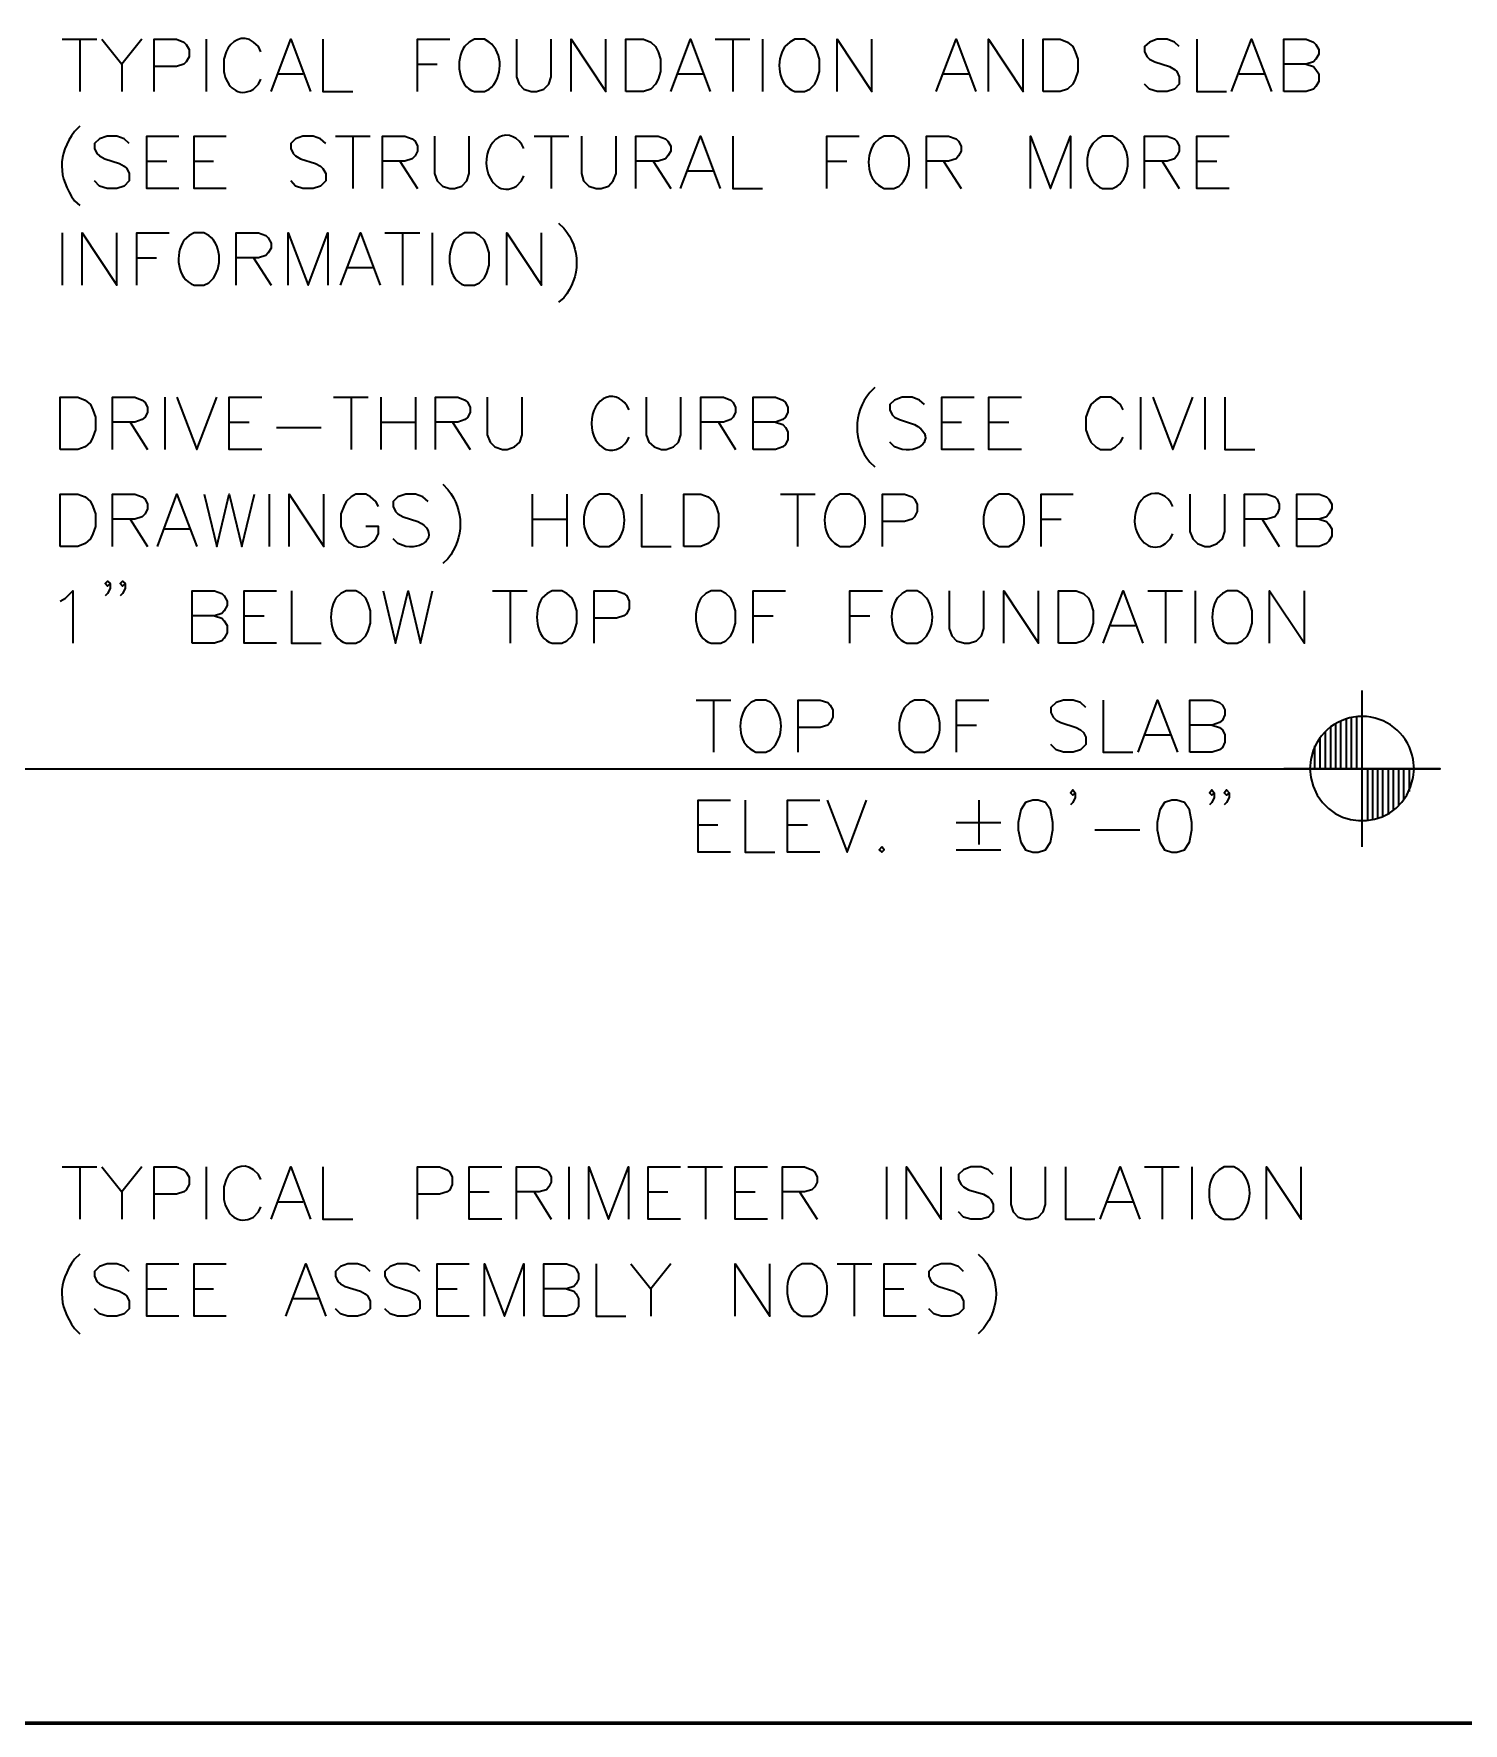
# Model space of a CAD drawing. Header units: inches. Extents: x 5 to 516, y -193 to 129.
# Drawn here: x 53.75 to 57.179, y -193.185 to -189.132 of the extents above; entities that cross this region are included whole.
import ezdxf

# ---------------------------------------------------------------- set-up
doc = ezdxf.new("R2010")
doc.units = ezdxf.units.IN
doc.header["$MEASUREMENT"] = 0
doc.layers.add('PDF7_Geometry', color=7, linetype='Continuous')

msp = doc.modelspace()

# ---------------------------------------------------------------- linework, layer by layer
at = {"layer": 'PDF7_Geometry', "lineweight": 35}
for points in [[(53.8179978, -189.1446731), (53.9013312, -189.1446731)], [(53.86022, -189.1446731), (53.86022, -189.2702287)], [(53.9135529, -189.1446731), (53.9613307, -189.2046732), (53.9613307, -189.2702287)], [(54.0091091, -189.1446731), (53.9613313, -189.2046732)], [(54.039109, -189.2702287), (54.039109, -189.1446731), (54.0924423, -189.1446731), (54.1102201, -189.1513398), (54.1157757, -189.1568953), (54.1224423, -189.1691176), (54.1224423, -189.1868953), (54.1157757, -189.1991176), (54.1102201, -189.2046731), (54.0924423, -189.2102287), (54.039109, -189.2102287)], [(54.1635529, -189.1446731), (54.1635529, -189.2702287)], [(54.2946644, -189.1746731), (54.2891088, -189.1624508), (54.2768866, -189.1513397)], [(54.3191089, -189.2702287), (54.3668867, -189.1446731), (54.4135534, -189.2702287)], [(54.4435534, -189.1446731), (54.4435534, -189.2702287), (54.5157756, -189.2702287)], [(54.6702199, -189.2702287), (54.6702199, -189.1446731), (54.7479977, -189.1446731)], [(54.8424422, -189.1513398), (54.8313311, -189.1446731), (54.8068867, -189.1446731), (54.7946645, -189.1513398), (54.7835533, -189.1624509)], [(54.9079976, -189.1446731), (54.9079976, -189.2346732), (54.9146643, -189.2524509), (54.9257754, -189.2646732), (54.9435532, -189.2702287), (54.9557754, -189.2702287), (54.9735532, -189.2646732), (54.9857754, -189.2524509), (54.991331, -189.2346732), (54.991331, -189.1446731)], [(55.0391091, -189.2702287), (55.0391091, -189.1446731), (55.1224424, -189.2702287), (55.1224424, -189.1446731)], [(55.2779979, -189.2702287), (55.3257757, -189.1446731), (55.3724423, -189.2702287)], [(55.3846642, -189.1446731), (55.4679975, -189.1446731)], [(55.4268869, -189.1446731), (55.4268869, -189.2702287)], [(55.497998, -189.1446731), (55.497998, -189.2702287)], [(55.5757754, -189.2702287), (55.5991088, -189.2702287), (55.611331, -189.2646732), (55.6235532, -189.2524509), (55.6291088, -189.2402287), (55.6346643, -189.2224509), (55.6346643, -189.1924509), (55.6291088, -189.1746731), (55.6235532, -189.1624509), (55.611331, -189.1513398), (55.5991088, -189.1446731), (55.5757754, -189.1446731), (55.5635532, -189.1513398), (55.551331, -189.1624509)], [(55.676887, -189.2702287), (55.676887, -189.1446731), (55.7602203, -189.2702287), (55.7602203, -189.1446731)], [(55.9146647, -189.2702287), (55.9624425, -189.1446731), (56.0102202, -189.2702287)], [(56.0402202, -189.2702287), (56.0402202, -189.1446731), (56.1235536, -189.2702287), (56.1235536, -189.1446731)], [(56.4979981, -189.1624508), (56.486887, -189.1513397), (56.4691092, -189.144673), (56.4446647, -189.144673), (56.4268869, -189.1513397), (56.4146647, -189.1624508), (56.4146647, -189.174673), (56.4213314, -189.1868952), (56.4268869, -189.1924508), (56.4391092, -189.1991174), (56.4746647, -189.2102285), (56.486887, -189.2168952), (56.4924425, -189.2224508), (56.4979981, -189.234673), (56.4979981, -189.2524508), (56.486887, -189.264673), (56.4691092, -189.2702286), (56.4446647, -189.2702286), (56.4268869, -189.264673), (56.4146647, -189.2524508)], [(56.5402203, -189.1446731), (56.5402203, -189.2702287), (56.6113314, -189.2702287)], [(56.6235536, -189.2702287), (56.6713314, -189.1446731), (56.7191092, -189.2702287)], [(56.7491092, -189.2702287), (56.7491092, -189.1446731), (56.8024425, -189.1446731), (56.8202203, -189.1513398), (56.8257758, -189.1568953), (56.8324425, -189.1691176), (56.8324425, -189.1802287), (56.8257758, -189.1924509), (56.8202203, -189.1991176), (56.8024425, -189.2046731), (56.7491092, -189.2046731)], [(54.211331, -189.1746731), (54.2057755, -189.1924508), (54.2057755, -189.2224508)], [(54.3368866, -189.2280065), (54.3957754, -189.2280065)], [(54.6702199, -189.2046735), (54.7179977, -189.2046735)], [(55.2957755, -189.2280065), (55.3546644, -189.2280065)], [(55.9324423, -189.2280065), (55.9924423, -189.2280065)], [(56.6413312, -189.2280065), (56.7013312, -189.2280065)], [(56.8024423, -189.2046735), (56.8202201, -189.2102291), (56.8257756, -189.2168958), (56.8324423, -189.2280069), (56.8324423, -189.2457846), (56.8257756, -189.2580069), (56.8202201, -189.2646735), (56.8024423, -189.2702291), (56.749109, -189.2702291)], [(54.2768866, -189.2646731), (54.2891088, -189.2524508), (54.2946644, -189.2402286)], [(54.8068867, -189.2702287), (54.8313311, -189.2702287), (54.8424422, -189.2646732)], [(53.86022, -189.353562), (53.8479978, -189.3657843)], [(53.9791092, -189.3946732), (53.966887, -189.3835621), (53.9491092, -189.3768954), (53.9257758, -189.3768954), (53.9079981, -189.3835621), (53.8957758, -189.3946732), (53.8957758, -189.4068954), (53.9013314, -189.4191176), (53.9079981, -189.4246732), (53.9202203, -189.4313398), (53.9557758, -189.4424509), (53.966887, -189.4491176), (53.9735536, -189.4546732), (53.9791092, -189.4668954), (53.9791092, -189.4846732), (53.966887, -189.4968954), (53.9491092, -189.502451), (53.9257758, -189.502451), (53.9079981, -189.4968954), (53.8957758, -189.4846732)], [(54.0979975, -189.5024511), (54.0213308, -189.5024511), (54.0213308, -189.3768955), (54.0979975, -189.3768955)], [(54.2113307, -189.5024511), (54.1346641, -189.5024511), (54.1346641, -189.3768955), (54.2113307, -189.3768955)], [(54.4502204, -189.3946732), (54.4379981, -189.3835621), (54.4202204, -189.3768954), (54.3957759, -189.3768954), (54.3779981, -189.3835621), (54.366887, -189.3946732), (54.366887, -189.4068954), (54.3724426, -189.4191176), (54.3779981, -189.4246732), (54.3902204, -189.4313398), (54.4257759, -189.4424509), (54.4379981, -189.4491176), (54.4435537, -189.4546732), (54.4502204, -189.4668954), (54.4502204, -189.4846732), (54.4379981, -189.4968954), (54.4202204, -189.502451), (54.3957759, -189.502451), (54.3779981, -189.4968954), (54.366887, -189.4846732)], [(54.4735533, -189.3768955), (54.5568867, -189.3768955)], [(54.5157755, -189.3768955), (54.5157755, -189.5024511)], [(54.5868866, -189.5024511), (54.5868866, -189.3768955), (54.6402199, -189.3768955), (54.6579977, -189.3835622), (54.6646644, -189.3891177), (54.6702199, -189.40134), (54.6702199, -189.4135622), (54.6646644, -189.4246733), (54.6579977, -189.43134), (54.6402199, -189.4368955), (54.5868866, -189.4368955)], [(54.7113311, -189.3768955), (54.7113311, -189.4668956), (54.7179977, -189.4846733), (54.7302199, -189.4968956), (54.7479977, -189.5024511), (54.7591088, -189.5024511), (54.7768866, -189.4968956), (54.7891088, -189.4846733), (54.7946644, -189.4668956), (54.7946644, -189.3768955)], [(54.9502204, -189.3768955), (55.0335538, -189.3768955)], [(54.991331, -189.3768955), (54.991331, -189.5024511)], [(55.0635537, -189.3768955), (55.0635537, -189.4668956), (55.0691092, -189.4846733), (55.0813314, -189.4968956), (55.0991092, -189.5024511), (55.1113314, -189.5024511), (55.1291092, -189.4968956), (55.1402203, -189.4846733), (55.146887, -189.4668956), (55.146887, -189.3768955)], [(55.1946645, -189.5024511), (55.1946645, -189.3768955), (55.2479979, -189.3768955), (55.2657757, -189.3835622), (55.2713312, -189.3891177), (55.2779979, -189.40134), (55.2779979, -189.4135622), (55.2713312, -189.4246733), (55.2657757, -189.43134), (55.2479979, -189.4368955), (55.1946645, -189.4368955)], [(55.3013308, -189.5024511), (55.3491086, -189.3768955), (55.3968864, -189.5024511)], [(55.4268869, -189.3768955), (55.4268869, -189.5024511), (55.4979981, -189.5024511)], [(55.6524424, -189.5024511), (55.6524424, -189.3768955), (55.7302202, -189.3768955)], [(55.8257758, -189.3835622), (55.8135535, -189.3768955), (55.7902202, -189.3768955), (55.777998, -189.3835622), (55.7657758, -189.3946733)], [(55.8913312, -189.5024511), (55.8913312, -189.3768955), (55.9446645, -189.3768955), (55.9624423, -189.3835622), (55.9679978, -189.3891177), (55.9746645, -189.40134), (55.9746645, -189.4135622), (55.9679978, -189.4246733), (55.9624423, -189.43134), (55.9446645, -189.4368955), (55.8913312, -189.4368955)], [(56.1413312, -189.5024511), (56.1413312, -189.3768955), (56.189109, -189.5024511), (56.2368868, -189.3768955), (56.2368868, -189.5024511)], [(56.349109, -189.3835622), (56.3379979, -189.3768955), (56.3135535, -189.3768955), (56.3024424, -189.3835622), (56.2902201, -189.3946733)], [(56.4146647, -189.5024511), (56.4146647, -189.3768955), (56.4691092, -189.3768955), (56.486887, -189.3835622), (56.4924425, -189.3891177), (56.4979981, -189.40134), (56.4979981, -189.4135622), (56.4924425, -189.4246733), (56.486887, -189.43134), (56.4691092, -189.4368955), (56.4146647, -189.4368955)], [(56.6179981, -189.5024511), (56.5402203, -189.5024511), (56.5402203, -189.3768955), (56.6179981, -189.3768955)], [(54.0213308, -189.4368954), (54.0691086, -189.4368954)], [(54.1346641, -189.4368954), (54.1813307, -189.4368954)], [(54.6279977, -189.4368954), (54.6702199, -189.5024509)], [(55.2357757, -189.4368954), (55.2779979, -189.5024509)], [(55.6524424, -189.4368954), (55.7002202, -189.4368954)], [(55.9324423, -189.4368954), (55.9746645, -189.5024509)], [(56.4568869, -189.4368954), (56.497998, -189.5024509)], [(56.5402203, -189.4368954), (56.5879981, -189.4368954)], [(54.9079981, -189.4968955), (54.9202203, -189.4846732), (54.9257758, -189.472451)], [(55.319109, -189.4602289), (55.379109, -189.4602289)], [(55.7902202, -189.5024511), (55.8135535, -189.5024511), (55.8257758, -189.4968956)], [(56.3135535, -189.5024511), (56.3379979, -189.5024511), (56.349109, -189.4968956)], [(53.8479978, -189.5324509), (53.86022, -189.543562)], [(55.0091092, -189.5857844), (55.0213314, -189.5980067)], [(53.8179978, -189.6091177), (53.8179978, -189.7346732)], [(53.8657759, -189.7346732), (53.8657759, -189.6091176), (53.9491093, -189.7346732), (53.9491093, -189.6091176)], [(53.9968862, -189.7346732), (53.9968862, -189.6091176), (54.074664, -189.6091176)], [(54.1702196, -189.6157843), (54.1579974, -189.6091177), (54.1346641, -189.6091177), (54.1224418, -189.6157843), (54.1102196, -189.6268954)], [(54.2357756, -189.7346732), (54.2357756, -189.6091176), (54.2891089, -189.6091176), (54.3068867, -189.6157843), (54.3124423, -189.6213399), (54.3191089, -189.6335621), (54.3191089, -189.6457843), (54.3124423, -189.6568954), (54.3068867, -189.6635621), (54.2891089, -189.6691176), (54.2357756, -189.6691176)], [(54.3602201, -189.7346732), (54.3602201, -189.6091176), (54.4079979, -189.7346732), (54.4557756, -189.6091176), (54.4557756, -189.7346732)], [(54.4857756, -189.7346732), (54.5335534, -189.6091176), (54.5813312, -189.7346732)], [(54.5924425, -189.6091177), (54.6757758, -189.6091177)], [(54.6346641, -189.6091177), (54.6346641, -189.7346732)], [(54.7057757, -189.6091177), (54.7057757, -189.7346732)], [(54.7835537, -189.7346732), (54.8068871, -189.7346732), (54.8191093, -189.7291177), (54.8313315, -189.7168954), (54.8368871, -189.7046732), (54.8424426, -189.6868954), (54.8424426, -189.6568954), (54.8368871, -189.6391177), (54.8313315, -189.6268954), (54.8191093, -189.6157843), (54.8068871, -189.6091177), (54.7835537, -189.6091177), (54.7713315, -189.6157843), (54.7591093, -189.6268954)], [(54.8846641, -189.7346732), (54.8846641, -189.6091176), (54.9679975, -189.7346732), (54.9679975, -189.6091176)], [(53.9968862, -189.6691178), (54.044664, -189.6691178)], [(54.2768867, -189.6691178), (54.319109, -189.7346733)], [(54.5035532, -189.692451), (54.5624421, -189.692451)], [(54.1346641, -189.7346732), (54.1579974, -189.7346732), (54.1702196, -189.7291177)], [(55.0213314, -189.7646733), (55.0091092, -189.7757844)], [(53.9391085, -190.1291177), (53.9391085, -190.0035622), (53.9924419, -190.0035622), (54.0102197, -190.0102288), (54.0168863, -190.0157844), (54.0224419, -190.0280066), (54.0224419, -190.0391177), (54.0168863, -190.05134), (54.0102197, -190.0568955), (53.9924419, -190.0635622), (53.9391085, -190.0635622)], [(54.0646647, -190.0035622), (54.0646647, -190.1291178)], [(54.0935535, -190.0035622), (54.1413313, -190.1291178), (54.1891091, -190.0035622)], [(54.2968863, -190.1291177), (54.2191085, -190.1291177), (54.2191085, -190.0035622), (54.2968863, -190.0035622)], [(54.4691085, -190.0035622), (54.5524418, -190.0035622)], [(54.5113313, -190.0035622), (54.5113313, -190.1291178)], [(54.5824423, -190.0035622), (54.5824423, -190.1291178)], [(54.6657757, -190.0035622), (54.6657757, -190.1291178)], [(54.7135532, -190.1291177), (54.7135532, -190.0035622), (54.7668865, -190.0035622), (54.7846643, -190.0102288), (54.791331, -190.0157844), (54.7968865, -190.0280066), (54.7968865, -190.0391177), (54.791331, -190.05134), (54.7846643, -190.0568955), (54.7668865, -190.0635622), (54.7135532, -190.0635622)], [(54.8379982, -190.0035622), (54.8379982, -190.0935622), (54.8446649, -190.11134), (54.855776, -190.1224511), (54.8746649, -190.1291178), (54.885776, -190.1291178), (54.9035538, -190.1224511), (54.915776, -190.11134), (54.9213316, -190.0935622), (54.9213316, -190.0035622)], [(55.2191086, -190.0035622), (55.2191086, -190.0935622), (55.2257752, -190.11134), (55.2379974, -190.1224511), (55.2557752, -190.1291178), (55.2668863, -190.1291178), (55.2846641, -190.1224511), (55.2968863, -190.11134), (55.3024419, -190.0935622), (55.3024419, -190.0035622)], [(55.35022, -190.1291177), (55.35022, -190.0035622), (55.4046644, -190.0035622), (55.4224422, -190.0102288), (55.4279978, -190.0157844), (55.4335533, -190.0280066), (55.4335533, -190.0391177), (55.4279978, -190.05134), (55.4224422, -190.0568955), (55.4046644, -190.0635622), (55.35022, -190.0635622)], [(55.4757755, -190.1291177), (55.4757755, -190.0035622), (55.5291089, -190.0035622), (55.5468867, -190.0102288), (55.5535533, -190.0157844), (55.5591089, -190.0280066), (55.5591089, -190.0391177), (55.5535533, -190.05134), (55.5468867, -190.0568955), (55.5291089, -190.0635622), (55.4757755, -190.0635622)], [(55.7679978, -189.9802287), (55.7557755, -189.9924509)], [(55.8868869, -190.0213398), (55.8746647, -190.0102287), (55.8568869, -190.003562), (55.8335536, -190.003562), (55.8146647, -190.0102287), (55.8035536, -190.0213398), (55.8035536, -190.033562), (55.8091091, -190.0457843), (55.8146647, -190.0513398), (55.8268869, -190.0568954), (55.8624425, -190.0691176)], [(56.0057758, -190.1291177), (55.927998, -190.1291177), (55.927998, -190.0035622), (56.0057758, -190.0035622)], [(56.1191091, -190.1291177), (56.0413313, -190.1291177), (56.0413313, -190.0035622), (56.1191091, -190.0035622)], [(56.3635534, -190.0335621), (56.3568868, -190.0213399), (56.3446645, -190.0102288), (56.3335534, -190.0035621), (56.309109, -190.0035621), (56.2979979, -190.0102288), (56.2857756, -190.0213399), (56.2802201, -190.0335621), (56.2735534, -190.0513399), (56.2735534, -190.0813399), (56.2802201, -190.0991177), (56.2857756, -190.1113399), (56.2979979, -190.122451), (56.309109, -190.1291177), (56.3335534, -190.1291177), (56.3446645, -190.122451), (56.3568868, -190.1113399), (56.3635534, -190.0991177)], [(56.4046646, -190.0035622), (56.4046646, -190.1291178)], [(56.4346645, -190.0035622), (56.4824423, -190.1291178), (56.53022, -190.0035622)], [(56.559109, -190.0035622), (56.559109, -190.1291178)], [(56.6068868, -190.0035622), (56.6068868, -190.1291178), (56.679109, -190.1291178)], [(53.9813313, -190.063562), (54.0224424, -190.1291176)], [(54.2191085, -190.063562), (54.2668863, -190.063562)], [(54.3324423, -190.0757843), (54.439109, -190.0757843)], [(54.5824423, -190.063562), (54.6657757, -190.063562)], [(54.7546649, -190.063562), (54.7968871, -190.1291176)], [(55.3924422, -190.063562), (55.4335533, -190.1291176)], [(55.529109, -190.063562), (55.5468867, -190.0691176), (55.5535534, -190.0757842), (55.559109, -190.0868954), (55.559109, -190.1046731), (55.5535534, -190.1168954), (55.5468867, -190.1224509), (55.529109, -190.1291176), (55.4757756, -190.1291176)], [(55.927998, -190.063562), (55.9757758, -190.063562)], [(56.0413313, -190.063562), (56.0891091, -190.063562)], [(55.8335536, -190.1291176), (55.8146647, -190.1224509), (55.8035536, -190.1113398)], [(55.7557755, -190.1591176), (55.7679978, -190.1702287)], [(53.9391085, -190.3613399), (53.9391085, -190.2357843), (53.9924419, -190.2357843), (54.0102197, -190.242451), (54.0168863, -190.2480065), (54.0224419, -190.2602287), (54.0224419, -190.2713398), (54.0168863, -190.2835621), (54.0102197, -190.2902287), (53.9924419, -190.2957843), (53.9391085, -190.2957843)], [(54.0468865, -190.3613399), (54.0935531, -190.2357843), (54.1413309, -190.3613399)], [(54.1591087, -190.2357843), (54.1891087, -190.3613399), (54.2191087, -190.2357843), (54.2491087, -190.3613399), (54.2791087, -190.2357843)], [(54.3146647, -190.2357843), (54.3146647, -190.3613399)], [(54.3624422, -190.3613399), (54.3624422, -190.2357843), (54.4457755, -190.3613399), (54.4457755, -190.2357843)], [(54.5768864, -190.2657845), (54.5702197, -190.2535623), (54.5579975, -190.2424512), (54.5468864, -190.2357845), (54.522442, -190.2357845), (54.5113309, -190.2424512), (54.4991086, -190.2535623), (54.4935531, -190.2657845), (54.4868864, -190.2835623), (54.4868864, -190.3135623), (54.4935531, -190.3313401)], [(54.6957756, -190.2535622), (54.6835533, -190.2424511), (54.6657756, -190.2357844), (54.6424422, -190.2357844), (54.6235533, -190.2424511), (54.6124422, -190.2535622), (54.6124422, -190.2657844), (54.6179978, -190.2780067), (54.6235533, -190.2835622), (54.6357756, -190.2902289), (54.6713311, -190.30134)], [(54.7313314, -190.2124511), (54.7435536, -190.2246733)], [(54.9457756, -190.2357843), (54.9457756, -190.3613399)], [(55.0291089, -190.2357843), (55.0291089, -190.3613399)], [(55.1424419, -190.242451), (55.1302197, -190.2357843), (55.1068864, -190.2357843), (55.0946641, -190.242451), (55.0824419, -190.2535621)], [(55.2079979, -190.2357843), (55.2079979, -190.3613399), (55.279109, -190.3613399)], [(55.5413313, -190.2357843), (55.6246646, -190.2357843)], [(55.5824424, -190.2357843), (55.5824424, -190.3613399)], [(55.72022, -190.242451), (55.7079978, -190.2357843), (55.6846644, -190.2357843), (55.6724422, -190.242451), (55.66022, -190.2535621)], [(55.7857759, -190.3613399), (55.7857759, -190.2357843), (55.8391093, -190.2357843), (55.8568871, -190.242451), (55.8624426, -190.2480065), (55.8691093, -190.2602287), (55.8691093, -190.2780065), (55.8624426, -190.2902287), (55.8568871, -190.2957843), (55.8391093, -190.3013398), (55.7857759, -190.3013398)], [(56.1013312, -190.242451), (56.0891089, -190.2357843), (56.0657756, -190.2357843), (56.0535534, -190.242451), (56.0413311, -190.2535621)], [(56.1668868, -190.3613399), (56.1668868, -190.2357843), (56.2435535, -190.2357843)], [(56.5235534, -190.2357843), (56.5235534, -190.3257843), (56.5302201, -190.3435621), (56.5413312, -190.3546732), (56.559109, -190.3613399), (56.5713312, -190.3613399), (56.589109, -190.3546732), (56.6013312, -190.3435621), (56.6068868, -190.3257843), (56.6068868, -190.2357843)], [(56.6546646, -190.3613399), (56.6546646, -190.2357843), (56.7079979, -190.2357843), (56.7268868, -190.242451), (56.7324424, -190.2480065), (56.7379979, -190.2602287), (56.7379979, -190.2713398), (56.7324424, -190.2835621), (56.7268868, -190.2902287), (56.7079979, -190.2957843), (56.6546646, -190.2957843)], [(56.7802201, -190.3613399), (56.7802201, -190.2357843), (56.8335535, -190.2357843), (56.8513312, -190.242451), (56.8568868, -190.2480065), (56.8635535, -190.2602287), (56.8635535, -190.2713398), (56.8568868, -190.2835621), (56.8513312, -190.2902287), (56.8335535, -190.2957843), (56.7802201, -190.2957843)], [(53.9813313, -190.2957844), (54.0224424, -190.36134)], [(54.0646647, -190.3191177), (54.1235535, -190.3191177)], [(54.5702197, -190.3435623), (54.5768864, -190.3313401), (54.5768864, -190.3135623), (54.5468864, -190.3135623)], [(54.9457756, -190.2957844), (55.0291089, -190.2957844)], [(56.1668868, -190.2957844), (56.2146646, -190.2957844)], [(56.4646645, -190.3546734), (56.4757756, -190.3435623), (56.4824423, -190.3313401)], [(56.6968868, -190.2957844), (56.7379979, -190.36134)], [(56.8335536, -190.2957844), (56.8513313, -190.30134), (56.8568869, -190.3080066), (56.8635536, -190.3191178), (56.8635536, -190.3368955), (56.8568869, -190.3491178), (56.8513313, -190.3546733), (56.8335536, -190.36134), (56.7802202, -190.36134)], [(54.6424422, -190.36134), (54.6235533, -190.3546733), (54.6124422, -190.3435622)], [(55.1068864, -190.3613399), (55.1302197, -190.3613399), (55.1424419, -190.3546732)], [(55.6846644, -190.3613399), (55.7079978, -190.3613399), (55.72022, -190.3546732)], [(56.0657756, -190.3613399), (56.0891089, -190.3613399), (56.1013312, -190.3546732)], [(54.7435536, -190.39134), (54.7313314, -190.4024511)], [(53.9335532, -190.4502288), (53.9268865, -190.4568955), (53.921331, -190.4502288), (53.9268865, -190.4446732), (53.9335532, -190.4502288), (53.9335532, -190.462451), (53.9268865, -190.4746733), (53.921331, -190.4802288)], [(53.9691085, -190.4502288), (53.9624418, -190.4568955), (53.9568862, -190.4502288), (53.9624418, -190.4446732), (53.9691085, -190.4502288), (53.9691085, -190.462451), (53.9624418, -190.4746733), (53.9568862, -190.4802288)], [(53.8135536, -190.492451), (53.8257758, -190.4857843), (53.8435536, -190.4680066), (53.8435536, -190.5935621)], [(54.1302198, -190.5935623), (54.1302198, -190.4680067), (54.1835531, -190.4680067), (54.2013309, -190.4746734), (54.2068865, -190.4802289), (54.2135531, -190.4924511), (54.2135531, -190.5035622), (54.2068865, -190.5157845), (54.2013309, -190.5224511), (54.1835531, -190.5280067), (54.1302198, -190.5280067)], [(54.3324426, -190.5935623), (54.2546648, -190.5935623), (54.2546648, -190.4680067), (54.3324426, -190.4680067)], [(54.3679981, -190.4680067), (54.3679981, -190.5935623), (54.4391092, -190.5935623)], [(54.499109, -190.5935623), (54.5224423, -190.5935623), (54.5346645, -190.5880067), (54.5468868, -190.5757845), (54.5524423, -190.5635623), (54.5579979, -190.5457845), (54.5579979, -190.5157845), (54.5524423, -190.4980067), (54.5468868, -190.4857845), (54.5346645, -190.4746734), (54.5224423, -190.4680067), (54.499109, -190.4680067), (54.4868867, -190.4746734), (54.4746645, -190.4857845)], [(54.5879982, -190.4680067), (54.6179982, -190.5935623), (54.6479982, -190.4680067), (54.6779982, -190.5935623), (54.7068871, -190.4680067)], [(54.85022, -190.4680067), (54.9335533, -190.4680067)], [(54.8924422, -190.4680067), (54.8924422, -190.5935623)], [(54.9935531, -190.5935623), (55.0168865, -190.5935623), (55.0291087, -190.5880067), (55.0413309, -190.5757845), (55.0468865, -190.5635623), (55.052442, -190.5457845), (55.052442, -190.5157845), (55.0468865, -190.4980067), (55.0413309, -190.4857845), (55.0291087, -190.4746734), (55.0168865, -190.4680067), (54.9935531, -190.4680067), (54.9813309, -190.4746734), (54.9691087, -190.4857845)], [(55.0946646, -190.5935623), (55.0946646, -190.4680067), (55.147998, -190.4680067), (55.1657758, -190.4746734), (55.1724424, -190.4802289), (55.177998, -190.4924511), (55.177998, -190.5102289), (55.1724424, -190.5224511), (55.1657758, -190.5280067), (55.147998, -190.5335622), (55.0946646, -190.5335622)], [(55.3746646, -190.5935623), (55.3979979, -190.5935623), (55.4102201, -190.5880067), (55.4224424, -190.5757845), (55.4279979, -190.5635623), (55.4335535, -190.5457845), (55.4335535, -190.5157845), (55.4279979, -190.4980067), (55.4224424, -190.4857845), (55.4102201, -190.4746734), (55.3979979, -190.4680067), (55.3746646, -190.4680067), (55.3624424, -190.4746734), (55.3502201, -190.4857845)], [(55.4757755, -190.5935623), (55.4757755, -190.4680067), (55.5535533, -190.4680067)], [(55.7079979, -190.5935623), (55.7079979, -190.4680067), (55.7857757, -190.4680067)], [(55.8802203, -190.4746734), (55.8691091, -190.4680067), (55.8446647, -190.4680067), (55.8335536, -190.4746734), (55.8213314, -190.4857845)], [(55.9457757, -190.4680067), (55.9457757, -190.5580067), (55.9524423, -190.5757845), (55.9635534, -190.5880067), (55.9824423, -190.5935623), (55.9935534, -190.5935623), (56.0113312, -190.5880067), (56.0235534, -190.5757845), (56.029109, -190.5580067), (56.029109, -190.4680067)], [(56.0768868, -190.5935623), (56.0768868, -190.4680067), (56.1602202, -190.5935623), (56.1602202, -190.4680067)], [(56.3157756, -190.5935623), (56.3635534, -190.4680067), (56.4102201, -190.5935623)], [(56.4224425, -190.4680067), (56.5057758, -190.4680067)], [(56.4646647, -190.4680067), (56.4646647, -190.5935623)], [(56.5357757, -190.4680067), (56.5357757, -190.5935623)], [(56.6135534, -190.5935623), (56.6368868, -190.5935623), (56.649109, -190.5880067), (56.6613312, -190.5757845), (56.6668868, -190.5635623), (56.6724423, -190.5457845), (56.6724423, -190.5157845), (56.6668868, -190.4980067), (56.6613312, -190.4857845), (56.649109, -190.4746734), (56.6368868, -190.4680067), (56.6135534, -190.4680067), (56.6013312, -190.4746734), (56.589109, -190.4857845)], [(56.7146647, -190.5935623), (56.7146647, -190.4680067), (56.797998, -190.5935623), (56.797998, -190.4680067)], [(54.1835532, -190.5280065), (54.201331, -190.5335621), (54.2068866, -190.5402288), (54.2135532, -190.5513399), (54.2135532, -190.5691176), (54.2068866, -190.5813399), (54.201331, -190.5880065), (54.1835532, -190.5935621), (54.1302199, -190.5935621)], [(54.2546648, -190.5280065), (54.3024426, -190.5280065)], [(55.4757755, -190.5280065), (55.5235533, -190.5280065)], [(55.7079979, -190.5280065), (55.7557757, -190.5280065)], [(56.3335535, -190.55134), (56.3924424, -190.55134)], [(55.8446647, -190.5935623), (55.8691091, -190.5935623), (55.8802203, -190.5880067)], [(55.3391093, -190.7302287), (55.4224427, -190.7302287)], [(55.3802199, -190.7302287), (55.3802199, -190.8546732)], [(55.5179981, -190.7357843), (55.5057758, -190.7302287), (55.4824425, -190.7302287), (55.4702203, -190.7357843), (55.4579981, -190.7480065)], [(55.5835535, -190.8546732), (55.5835535, -190.7302288), (55.6368868, -190.7302288), (55.6546646, -190.7357843), (55.6602201, -190.742451), (55.6668868, -190.7535621), (55.6668868, -190.7713399), (55.6602201, -190.7835621), (55.6546646, -190.7902288), (55.6368868, -190.7957843), (55.5835535, -190.7957843)], [(55.899109, -190.7357843), (55.8868868, -190.7302287), (55.8624423, -190.7302287), (55.8513312, -190.7357843), (55.839109, -190.7480065)], [(55.9635536, -190.8546732), (55.9635536, -190.7302288), (56.0413314, -190.7302288)], [(56.2735534, -190.7480066), (56.2613312, -190.7357844), (56.2435534, -190.7302289), (56.2202201, -190.7302289), (56.2024423, -190.7357844), (56.1902201, -190.7480066), (56.1902201, -190.7602289), (56.1957756, -190.77134), (56.2024423, -190.7780066), (56.2135534, -190.7835622), (56.2502201, -190.7957844), (56.2613312, -190.80134), (56.2679979, -190.8080066), (56.2735534, -190.8191178), (56.2735534, -190.8368955), (56.2613312, -190.8491178), (56.2435534, -190.8546733), (56.2202201, -190.8546733), (56.2024423, -190.8491178), (56.1902201, -190.8368955)], [(56.3157756, -190.7302287), (56.3157756, -190.8546732), (56.3868867, -190.8546732)], [(56.399109, -190.8546732), (56.4457756, -190.7302288), (56.4935534, -190.8546732)], [(56.5235534, -190.8546732), (56.5235534, -190.7302288), (56.5768868, -190.7302288), (56.5946645, -190.7357843), (56.6013312, -190.742451), (56.6068868, -190.7535621), (56.6068868, -190.7657843), (56.6013312, -190.7780065), (56.5946645, -190.7835621), (56.5768868, -190.7902288), (56.5235534, -190.7902288)], [(56.9357759, -190.7068955), (56.9357759, -191.0824511)], [(56.899109, -190.8946733), (56.899109, -190.7757844)], [(56.9113313, -190.8946733), (56.9113313, -190.7724511)], [(56.9235536, -190.8946733), (56.9235536, -190.7702288)], [(55.9635536, -190.7902288), (56.0113313, -190.7902288)], [(56.4168869, -190.8135621), (56.4757758, -190.8135621)], [(56.5768869, -190.7902288), (56.5946646, -190.7957844), (56.6013313, -190.80134), (56.6068869, -190.8135622), (56.6068869, -190.83134), (56.6013313, -190.8435622), (56.5946646, -190.8491177), (56.5768869, -190.8546733), (56.5235535, -190.8546733)], [(56.8357757, -190.8946733), (56.8357757, -190.8191177)], [(56.849109, -190.8946733), (56.849109, -190.8057844)], [(56.8613313, -190.8946733), (56.8613313, -190.7946733)], [(56.8735536, -190.8946733), (56.8735536, -190.7857844)], [(56.8857756, -190.8946733), (56.8857756, -190.7802288)], [(55.4824425, -190.8546732), (55.5057758, -190.8546732), (55.5179981, -190.8491176)], [(55.8624423, -190.8546732), (55.8868868, -190.8546732), (55.899109, -190.8491176)], [(56.8235534, -190.8946733), (56.8235534, -190.8402288)], [(51.7079976, -190.8946733), (57.1235536, -190.8946733), (56.7491092, -190.8946733)], [(56.8113314, -190.8946733), (56.8113314, -190.8935622)], [(56.9491092, -190.8946733), (56.9491092, -191.0191177)], [(56.9613312, -190.8946733), (56.9613312, -191.0168955)], [(56.9735535, -190.8946733), (56.9735535, -191.0135622)], [(56.9857758, -190.8946733), (56.9857758, -191.0091177)], [(56.9991092, -190.8946733), (56.9991092, -191.0024511)], [(57.0113315, -190.8946733), (57.0113315, -190.9946733)], [(57.0235535, -190.8946733), (57.0235535, -190.9835622)], [(57.0357758, -190.8946733), (57.0357758, -190.9691177)], [(57.0491091, -190.8946733), (57.0491091, -190.9491177)], [(57.0613314, -190.8946733), (57.0613314, -190.8935622)], [(55.4213314, -191.0946734), (55.3435536, -191.0946734), (55.3435536, -190.9702289), (55.4213314, -190.9702289)], [(55.4568868, -190.9702289), (55.4568868, -191.0946733), (55.527998, -191.0946733)], [(55.6357756, -191.0946734), (55.5579978, -191.0946734), (55.5579978, -190.9702289), (55.6357756, -190.9702289)], [(55.6535534, -190.9702289), (55.7013312, -191.0946733), (55.7479979, -190.9702289)], [(56.0168867, -190.9702289), (56.0168867, -191.0768956)], [(56.247998, -190.952451), (56.2424425, -190.9580065), (56.2368869, -190.952451), (56.2424425, -190.9457843), (56.247998, -190.952451), (56.247998, -190.9635621), (56.2424425, -190.9757843), (56.2368869, -190.9813399)], [(56.5813314, -190.952451), (56.5757758, -190.9580065), (56.5702203, -190.952451), (56.5757758, -190.9457843), (56.5813314, -190.952451), (56.5813314, -190.9635621), (56.5757758, -190.9757843), (56.5702203, -190.9813399)], [(56.617998, -190.952451), (56.6113313, -190.9580065), (56.6057758, -190.952451), (56.6113313, -190.9457843), (56.617998, -190.952451), (56.617998, -190.9635621), (56.6113313, -190.9757843), (56.6057758, -190.9813399)], [(55.3435536, -191.0291176), (55.3913314, -191.0291176)], [(55.5579978, -191.0291176), (55.6057756, -191.0291176)], [(55.9624422, -191.0235623), (56.07022, -191.0235623)], [(56.2957756, -191.0413399), (56.4035534, -191.0413399)], [(55.9624422, -191.0891177), (56.07022, -191.0891177)], [(53.8179978, -191.850229), (53.9013312, -191.850229)], [(53.86022, -191.850229), (53.86022, -191.9757846)], [(53.9135529, -191.850229), (53.9613307, -191.910229), (53.9613307, -191.9757846)], [(54.0091091, -191.850229), (53.9613313, -191.910229)], [(54.039109, -191.9757846), (54.039109, -191.850229), (54.0924423, -191.850229), (54.1102201, -191.8568957), (54.1157757, -191.8624512), (54.1224423, -191.8746735), (54.1224423, -191.8924512), (54.1157757, -191.9046735), (54.1102201, -191.910229), (54.0924423, -191.9157846), (54.039109, -191.9157846)], [(54.1635529, -191.850229), (54.1635529, -191.9757846)], [(54.2946644, -191.8802289), (54.2891088, -191.8680067), (54.2768866, -191.8568956)], [(54.3191089, -191.9757846), (54.3668867, -191.850229), (54.4135534, -191.9757846)], [(54.4435534, -191.850229), (54.4435534, -191.9757846), (54.5157756, -191.9757846)], [(54.6702199, -191.9757846), (54.6702199, -191.850229), (54.7235533, -191.850229), (54.741331, -191.8568957), (54.7479977, -191.8624512), (54.7535533, -191.8746735), (54.7535533, -191.8924512), (54.7479977, -191.9046735), (54.741331, -191.910229), (54.7235533, -191.9157846), (54.6702199, -191.9157846)], [(54.8724422, -191.9757846), (54.7946644, -191.9757846), (54.7946644, -191.850229), (54.8724422, -191.850229)], [(54.9079976, -191.9757846), (54.9079976, -191.850229), (54.9624421, -191.850229), (54.9802199, -191.8568957), (54.9857754, -191.8624512), (54.991331, -191.8746735), (54.991331, -191.8868957), (54.9857754, -191.8980068), (54.9802199, -191.9046735), (54.9624421, -191.910229), (54.9079976, -191.910229)], [(55.0335538, -191.850229), (55.0335538, -191.9757846)], [(55.0813313, -191.9757846), (55.0813313, -191.850229), (55.1291091, -191.9757846), (55.1768868, -191.850229), (55.1768868, -191.9757846)], [(55.3013312, -191.9757846), (55.2235534, -191.9757846), (55.2235534, -191.850229), (55.3013312, -191.850229)], [(55.319109, -191.850229), (55.4024424, -191.850229)], [(55.3613312, -191.850229), (55.3613312, -191.9757846)], [(55.5102201, -191.9757846), (55.4324423, -191.9757846), (55.4324423, -191.850229), (55.5102201, -191.850229)], [(55.5457755, -191.9757846), (55.5457755, -191.850229), (55.5991089, -191.850229), (55.6168866, -191.8568957), (55.6235533, -191.8624512), (55.6291089, -191.8746735), (55.6291089, -191.8868957), (55.6235533, -191.8980068), (55.6168866, -191.9046735), (55.5991089, -191.910229), (55.5457755, -191.910229)], [(55.7957755, -191.850229), (55.7957755, -191.9757846)], [(55.8435534, -191.9757846), (55.8435534, -191.850229), (55.9268867, -191.9757846), (55.9268867, -191.850229)], [(56.0513312, -191.8680067), (56.0402201, -191.8568955), (56.0224423, -191.8502289), (55.9979978, -191.8502289), (55.9802201, -191.8568955), (55.9679978, -191.8680067), (55.9679978, -191.8802289), (55.9746645, -191.8924511), (55.9802201, -191.8980067), (55.9924423, -191.9046733), (56.0279978, -191.9157844), (56.0402201, -191.9224511), (56.0457756, -191.9280067), (56.0513312, -191.9402289), (56.0513312, -191.9580067), (56.0402201, -191.9702289), (56.0224423, -191.9757844), (55.9979978, -191.9757844), (55.9802201, -191.9702289), (55.9679978, -191.9580067)], [(56.0935534, -191.850229), (56.0935534, -191.940229), (56.0991089, -191.9580068), (56.1113312, -191.970229), (56.1291089, -191.9757846), (56.1413312, -191.9757846), (56.1591089, -191.970229), (56.1713312, -191.9580068), (56.1768867, -191.940229), (56.1768867, -191.850229)], [(56.2246645, -191.850229), (56.2246645, -191.9757846), (56.2957756, -191.9757846)], [(56.3079979, -191.9757846), (56.3557757, -191.850229), (56.4035534, -191.9757846)], [(56.4146647, -191.850229), (56.4979981, -191.850229)], [(56.4568869, -191.850229), (56.4568869, -191.9757846)], [(56.527998, -191.850229), (56.527998, -191.9757846)], [(56.6413313, -191.8568957), (56.629109, -191.850229), (56.6057757, -191.850229), (56.5935535, -191.8568957), (56.5813313, -191.8680068)], [(56.7068869, -191.9757846), (56.7068869, -191.850229), (56.7902203, -191.9757846), (56.7902203, -191.850229)], [(54.211331, -191.8802289), (54.2057755, -191.8980067), (54.2057755, -191.9280067)], [(54.7946644, -191.9102289), (54.8424422, -191.9102289)], [(54.9502204, -191.9102289), (54.9913315, -191.9757844)], [(55.2235534, -191.9102289), (55.2713312, -191.9102289)], [(55.4324423, -191.9102289), (55.48022, -191.9102289)], [(55.5868867, -191.9102289), (55.6291089, -191.9757844)], [(54.2768866, -191.9702289), (54.2891088, -191.9580067), (54.2946644, -191.9457845)], [(54.3368866, -191.9335624), (54.3957754, -191.9335624)], [(56.3257758, -191.9335624), (56.3857758, -191.9335624)], [(56.6057757, -191.9757846), (56.629109, -191.9757846), (56.6413313, -191.970229)], [(53.86022, -192.0591179), (53.8479978, -192.0713401)], [(56.0157756, -192.0591179), (56.0279979, -192.0713401)], [(53.9791092, -192.1013401), (53.966887, -192.0891179), (53.9491092, -192.0824512), (53.9257758, -192.0824512), (53.9079981, -192.0891179), (53.8957758, -192.1013401), (53.8957758, -192.1124512), (53.9013314, -192.1246735), (53.9079981, -192.130229), (53.9202203, -192.1368957), (53.9557758, -192.1480068), (53.966887, -192.1546735), (53.9735536, -192.160229), (53.9791092, -192.1724512), (53.9791092, -192.190229), (53.966887, -192.2024512), (53.9491092, -192.2080068), (53.9257758, -192.2080068), (53.9079981, -192.2024512), (53.8957758, -192.190229)], [(54.0979975, -192.2080067), (54.0213308, -192.2080067), (54.0213308, -192.0824511), (54.0979975, -192.0824511)], [(54.2113307, -192.2080067), (54.1346641, -192.2080067), (54.1346641, -192.0824511), (54.2113307, -192.0824511)], [(54.3546642, -192.2080067), (54.402442, -192.0824511), (54.4502197, -192.2080067)], [(54.5568867, -192.1013401), (54.5446644, -192.0891179), (54.5268867, -192.0824512), (54.5035533, -192.0824512), (54.4857755, -192.0891179), (54.4735533, -192.1013401), (54.4735533, -192.1124512), (54.4791089, -192.1246735), (54.4857755, -192.130229), (54.4968867, -192.1368957), (54.5335533, -192.1480068), (54.5446644, -192.1546735), (54.5513311, -192.160229), (54.5568867, -192.1724512), (54.5568867, -192.190229), (54.5446644, -192.2024512), (54.5268867, -192.2080068), (54.5035533, -192.2080068), (54.4857755, -192.2024512), (54.4735533, -192.190229)], [(54.6757758, -192.1013401), (54.6646647, -192.0891179), (54.6457758, -192.0824512), (54.6224425, -192.0824512), (54.6046647, -192.0891179), (54.5924425, -192.1013401), (54.5924425, -192.1124512), (54.5991091, -192.1246735), (54.6046647, -192.130229), (54.6168869, -192.1368957), (54.6524425, -192.1480068), (54.6646647, -192.1546735), (54.6702203, -192.160229), (54.6757758, -192.1724512), (54.6757758, -192.190229), (54.6646647, -192.2024512), (54.6457758, -192.2080068), (54.6224425, -192.2080068), (54.6046647, -192.2024512), (54.5924425, -192.190229)], [(54.7946641, -192.2080067), (54.7179974, -192.2080067), (54.7179974, -192.0824511), (54.7946641, -192.0824511)], [(54.8313313, -192.2080067), (54.8313313, -192.0824511), (54.879109, -192.2080067), (54.9257757, -192.0824511), (54.9257757, -192.2080067)], [(54.9735534, -192.2080067), (54.9735534, -192.0824511), (55.0279978, -192.0824511), (55.0457756, -192.0891178), (55.0513311, -192.0946733), (55.0568867, -192.1068956), (55.0568867, -192.1191178), (55.0513311, -192.1302289), (55.0457756, -192.1368956), (55.0279978, -192.1424511), (54.9735534, -192.1424511)], [(55.0991089, -192.0824511), (55.0991089, -192.2080067), (55.17022, -192.2080067)], [(55.1824422, -192.0824511), (55.23022, -192.1424512), (55.23022, -192.2080067)], [(55.2779979, -192.0824511), (55.2302201, -192.1424512)], [(55.4324423, -192.2080067), (55.4324423, -192.0824511), (55.5157756, -192.2080067), (55.5157756, -192.0824511)], [(55.6291092, -192.0891178), (55.616887, -192.0824511), (55.5935536, -192.0824511), (55.5813314, -192.0891178), (55.5691092, -192.10134)], [(55.676887, -192.0824511), (55.7602203, -192.0824511)], [(55.7179975, -192.0824511), (55.7179975, -192.2080067)], [(55.8668869, -192.2080067), (55.7902202, -192.2080067), (55.7902202, -192.0824511), (55.8668869, -192.0824511)], [(55.9802201, -192.1013401), (55.9679979, -192.0891179), (55.9502201, -192.0824512), (55.9268868, -192.0824512), (55.909109, -192.0891179), (55.8968868, -192.1013401), (55.8968868, -192.1124512), (55.9024423, -192.1246735), (55.909109, -192.130229), (55.9213312, -192.1368957), (55.9568868, -192.1480068), (55.9679979, -192.1546735), (55.9746646, -192.160229), (55.9802201, -192.1724512), (55.9802201, -192.190229), (55.9679979, -192.2024512), (55.9502201, -192.2080068), (55.9268868, -192.2080068), (55.909109, -192.2024512), (55.8968868, -192.190229)], [(54.0213308, -192.1424513), (54.0691086, -192.1424513)], [(54.1346641, -192.1424513), (54.1813307, -192.1424513)], [(54.7179974, -192.1424513), (54.7657752, -192.1424513)], [(55.0279979, -192.1424513), (55.0457756, -192.1480068), (55.0513312, -192.1546735), (55.0568867, -192.1657846), (55.0568867, -192.1846735), (55.0513312, -192.1957846), (55.0457756, -192.2024513), (55.0279979, -192.2080068), (54.9735534, -192.2080068)], [(55.7902202, -192.1424513), (55.8368869, -192.1424513)], [(54.3724424, -192.1657845), (54.4324424, -192.1657845)], [(53.8479978, -192.2380068), (53.86022, -192.250229)], [(55.5935536, -192.2080067), (55.616887, -192.2080067), (55.6291092, -192.2024512)], [(56.0279979, -192.2380068), (56.0157756, -192.250229)]]:
    msp.add_lwpolyline(points, dxfattribs=at)
for points in [[(55.17022, -189.2702287), (55.17022, -189.1446731), (55.2124422, -189.1446731), (55.23022, -189.1513398), (55.2413311, -189.1624509), (55.2479977, -189.1746731), (55.2535533, -189.1924509), (55.2535533, -189.2224509), (55.2479977, -189.2402287), (55.2413311, -189.2524509), (55.23022, -189.2646731), (55.2124422, -189.2702287)], [(56.1713314, -189.2702287), (56.1713314, -189.1446731), (56.2124425, -189.1446731), (56.2302203, -189.1513398), (56.2424425, -189.1624509), (56.2479981, -189.1746731), (56.2546647, -189.1924509), (56.2546647, -189.2224509), (56.2479981, -189.2402287), (56.2424425, -189.2524509), (56.2302203, -189.2646731), (56.2124425, -189.2702287)], [(53.8135536, -190.1291177), (53.8135536, -190.0035622), (53.8557758, -190.0035622), (53.8735536, -190.0102288), (53.8857758, -190.02134), (53.8913313, -190.0335622), (53.897998, -190.05134), (53.897998, -190.08134), (53.8913313, -190.0991177), (53.8857758, -190.11134), (53.8735536, -190.1224511), (53.8557758, -190.1291177)], [(53.8135536, -190.3613399), (53.8135536, -190.2357843), (53.8557758, -190.2357843), (53.8735536, -190.242451), (53.8857758, -190.2535621), (53.8913313, -190.2657843), (53.897998, -190.2835621), (53.897998, -190.3135621), (53.8913313, -190.3313399), (53.8857758, -190.3435621), (53.8735536, -190.3546732), (53.8557758, -190.3613399)], [(55.3091089, -190.3613399), (55.3091089, -190.2357843), (55.35022, -190.2357843), (55.3679977, -190.242451), (55.38022, -190.2535621), (55.3868866, -190.2657843), (55.3924422, -190.2835621), (55.3924422, -190.3135621), (55.3868866, -190.3313399), (55.38022, -190.3435621), (55.3679977, -190.3546732), (55.35022, -190.3613399)], [(56.207998, -190.5935623), (56.207998, -190.4680067), (56.2502202, -190.4680067), (56.267998, -190.4746734), (56.2802202, -190.4857845), (56.2857758, -190.4980067), (56.2913313, -190.5157845), (56.2913313, -190.5457845), (56.2857758, -190.5635622), (56.2802202, -190.5757845), (56.267998, -190.5880067), (56.2502202, -190.5935623)], [(56.1468868, -190.9702289), (56.129109, -190.9757844), (56.1179979, -190.9935622), (56.1113312, -191.0235622), (56.1113312, -191.04134), (56.1179979, -191.07134), (56.129109, -191.0891178), (56.1468868, -191.0946733), (56.159109, -191.0946733), (56.1768868, -191.0891178), (56.189109, -191.07134), (56.1946646, -191.04134), (56.1946646, -191.0235622), (56.189109, -190.9935622), (56.1768868, -190.9757844), (56.159109, -190.9702289)], [(56.4802202, -190.9702289), (56.4624424, -190.9757844), (56.4513313, -190.9935622), (56.4446646, -191.0235622), (56.4446646, -191.04134), (56.4513313, -191.07134), (56.4624424, -191.0891178), (56.4802202, -191.0946733), (56.4924424, -191.0946733), (56.5102202, -191.0891178), (56.5224424, -191.07134), (56.5279979, -191.04134), (56.5279979, -191.0235622), (56.5224424, -190.9935622), (56.5102202, -190.9757844), (56.4924424, -190.9702289)], [(55.7846649, -191.0824511), (55.7779982, -191.0891177), (55.7846649, -191.0946733), (55.7902204, -191.0891177)]]:
    msp.add_lwpolyline(points, close=True, dxfattribs=at)
msp.add_lwpolyline([(57.0591092, -190.9157844), (57.0613314, -190.8946733), (57.0591092, -190.8724511, 0.767021913), (56.8191092, -190.8513399), (56.8135536, -190.8724511), (56.8113314, -190.8946733), (56.8135536, -190.9157844), (56.8191092, -190.9368955)], format="xyb", dxfattribs=at)
at = {"layer": 'PDF7_Geometry', "lineweight": 60}
msp.add_lwpolyline([(14.9013258, -193.1846735), (59.9013294, -193.1846735)], dxfattribs=at)
at = {"layer": 'PDF7_Geometry', "lineweight": 35}
for centre, major_axis, ratio, start_param, end_param in [((54.8839877, -189.4394847), (-0.0001548, 0.064418), 0.75259935, 5.240979371, 8.090184274), ((55.1362583, -190.0662685), (-0.0001422, 0.0645623), 0.750399506, 5.241955672, 10.460135818), ((56.4395153, -190.2962401), (0.0022345, 0.0621073), 0.784547052, 5.25292785, 8.164755893)]:
    msp.add_ellipse(centre, major_axis=major_axis, ratio=ratio, start_param=start_param, end_param=end_param, dxfattribs=at)
for points in [[(54.2768866, -189.1513397), (54.2516088, -189.1315805), (54.2215903, -189.1486545), (54.211331, -189.1746731)], [(54.8424422, -189.2646732), (54.8758126, -189.2378583), (54.8772385, -189.1774139), (54.8424422, -189.1513398)], [(54.7835533, -189.1624509), (54.7597756, -189.1937843), (54.7682571, -189.2586176), (54.8068867, -189.2702287)], [(55.551331, -189.1624509), (55.5291088, -189.1960065), (55.5339976, -189.2549695), (55.5757754, -189.2702287)], [(54.2057755, -189.2224508), (54.2127755, -189.2578397), (54.2392014, -189.2859879), (54.2768866, -189.2646731)], [(53.8479978, -189.3657843), (53.8065534, -189.4228398), (53.8073682, -189.4751917), (53.8479978, -189.5324509)], [(55.7657758, -189.3946733), (55.7435535, -189.4282289), (55.7484424, -189.4871918), (55.7902202, -189.5024511)], [(55.8257758, -189.4968956), (55.8580906, -189.4700067), (55.859035, -189.4091548), (55.8257758, -189.3835622)], [(56.2902201, -189.3946733), (56.2671461, -189.4262289), (56.2733313, -189.487877), (56.3135535, -189.5024511)], [(56.349109, -189.4968956), (56.3827202, -189.4732659), (56.3838683, -189.4061178), (56.349109, -189.3835622)], [(54.8368869, -189.4546732), (54.8431277, -189.4892288), (54.8715166, -189.5190992), (54.9079981, -189.4968955)], [(55.0213314, -189.5980067), (55.0626832, -189.6453215), (55.061961, -189.7171733), (55.0213314, -189.7646733)], [(54.1102196, -189.6268954), (54.0879974, -189.660451), (54.0928863, -189.719414), (54.1346641, -189.7346732)], [(54.1702196, -189.7291177), (54.2025344, -189.7022288), (54.2034789, -189.6413769), (54.1702196, -189.6157843)], [(54.7591093, -189.6268954), (54.7382945, -189.6592658), (54.7434982, -189.7233214), (54.7835537, -189.7346732)], [(55.7557755, -189.9924509), (55.7144237, -190.0397657), (55.7151459, -190.1116176), (55.7557755, -190.1591176)], [(55.8624425, -190.0691176), (55.9134425, -190.0946361), (55.8833499, -190.1374139), (55.8335536, -190.1291176)], [(54.7435536, -190.2246733), (54.7835166, -190.2762659), (54.7827573, -190.3395622), (54.7435536, -190.39134)], [(55.1424419, -190.3546732), (55.1752197, -190.3300065), (55.1752197, -190.2671176), (55.1424419, -190.242451)], [(55.72022, -190.3546732), (55.7529978, -190.3300251), (55.7529978, -190.2670991), (55.72022, -190.242451)], [(56.1013312, -190.3546732), (56.1341089, -190.3300065), (56.1341089, -190.2671176), (56.1013312, -190.242451)], [(55.0824419, -190.2535621), (55.0600345, -190.2878769), (55.0651641, -190.3448399), (55.1068864, -190.3613399)], [(55.66022, -190.2535621), (55.6378126, -190.2878769), (55.6429422, -190.3448399), (55.6846644, -190.3613399)], [(56.0413311, -190.2535621), (56.0189237, -190.2878769), (56.0240719, -190.3448399), (56.0657756, -190.3613399)], [(54.4935531, -190.3313401), (54.5067383, -190.3663215), (54.5454605, -190.3751549), (54.5702197, -190.3435623)], [(54.6713311, -190.30134), (54.7223311, -190.3268585), (54.69222, -190.3696363), (54.6424422, -190.36134)], [(56.3924423, -190.3135623), (56.3994053, -190.3481919), (56.4308867, -190.378729), (56.4646645, -190.3546734)], [(54.4746645, -190.4857845), (54.4538497, -190.5181549), (54.4590534, -190.5821919), (54.499109, -190.5935623)], [(54.9691087, -190.4857845), (54.9482939, -190.5181549), (54.9534976, -190.5821919), (54.9935531, -190.5935623)], [(55.3502201, -190.4857845), (55.3294053, -190.5181549), (55.334609, -190.5821919), (55.3746646, -190.5935623)], [(55.8213314, -190.4857845), (55.7982573, -190.51734), (55.8044425, -190.5789882), (55.8446647, -190.5935623)], [(55.8802203, -190.5880067), (55.9135906, -190.5611919), (55.9150166, -190.5007475), (55.8802203, -190.4746734)], [(56.589109, -190.4857845), (56.5682942, -190.5181549), (56.5734979, -190.5821919), (56.6135534, -190.5935623)], [(55.5179981, -190.8491176), (55.5515907, -190.8208954), (55.5503129, -190.7638213), (55.5179981, -190.7357843)], [(55.899109, -190.8491176), (55.9327016, -190.8208954), (55.9314238, -190.7638399), (55.899109, -190.7357843)], [(55.4579981, -190.7480065), (55.4357758, -190.781525), (55.4405351, -190.8396917), (55.4824425, -190.8546732)], [(55.839109, -190.7480065), (55.8157386, -190.7843213), (55.8234608, -190.838951), (55.8624423, -190.8546732)], [(56.8191092, -190.9368955), (56.8639425, -191.0570807), (57.0353314, -191.0428955), (57.0591092, -190.9157844)], [(54.2768866, -191.8568956), (54.2516088, -191.8371363), (54.2215903, -191.8542104), (54.211331, -191.8802289)], [(56.5813313, -191.8680068), (56.5605164, -191.9003772), (56.5657201, -191.9644327), (56.6057757, -191.9757846)], [(56.6413313, -191.970229), (56.6747016, -191.9434142), (56.6761276, -191.8829698), (56.6413313, -191.8568957)], [(54.2057755, -191.9280067), (54.2127755, -191.9633956), (54.2392014, -191.9915438), (54.2768866, -191.9702289)], [(53.8479978, -192.0713401), (53.8065534, -192.1283772), (53.8073682, -192.1807476), (53.8479978, -192.2380068)], [(56.0279979, -192.0713401), (56.0691275, -192.1224698), (56.0683127, -192.1867476), (56.0279979, -192.2380068)], [(55.5691092, -192.10134), (55.5476647, -192.1321549), (55.5542388, -192.1974141), (55.5935536, -192.2080067)], [(55.6291092, -192.2024512), (55.6612573, -192.1789697), (55.6621647, -192.1125067), (55.6291092, -192.0891178)]]:
    msp.add_open_spline(points, degree=3, dxfattribs=at)

doc.saveas('drawing.dxf')
